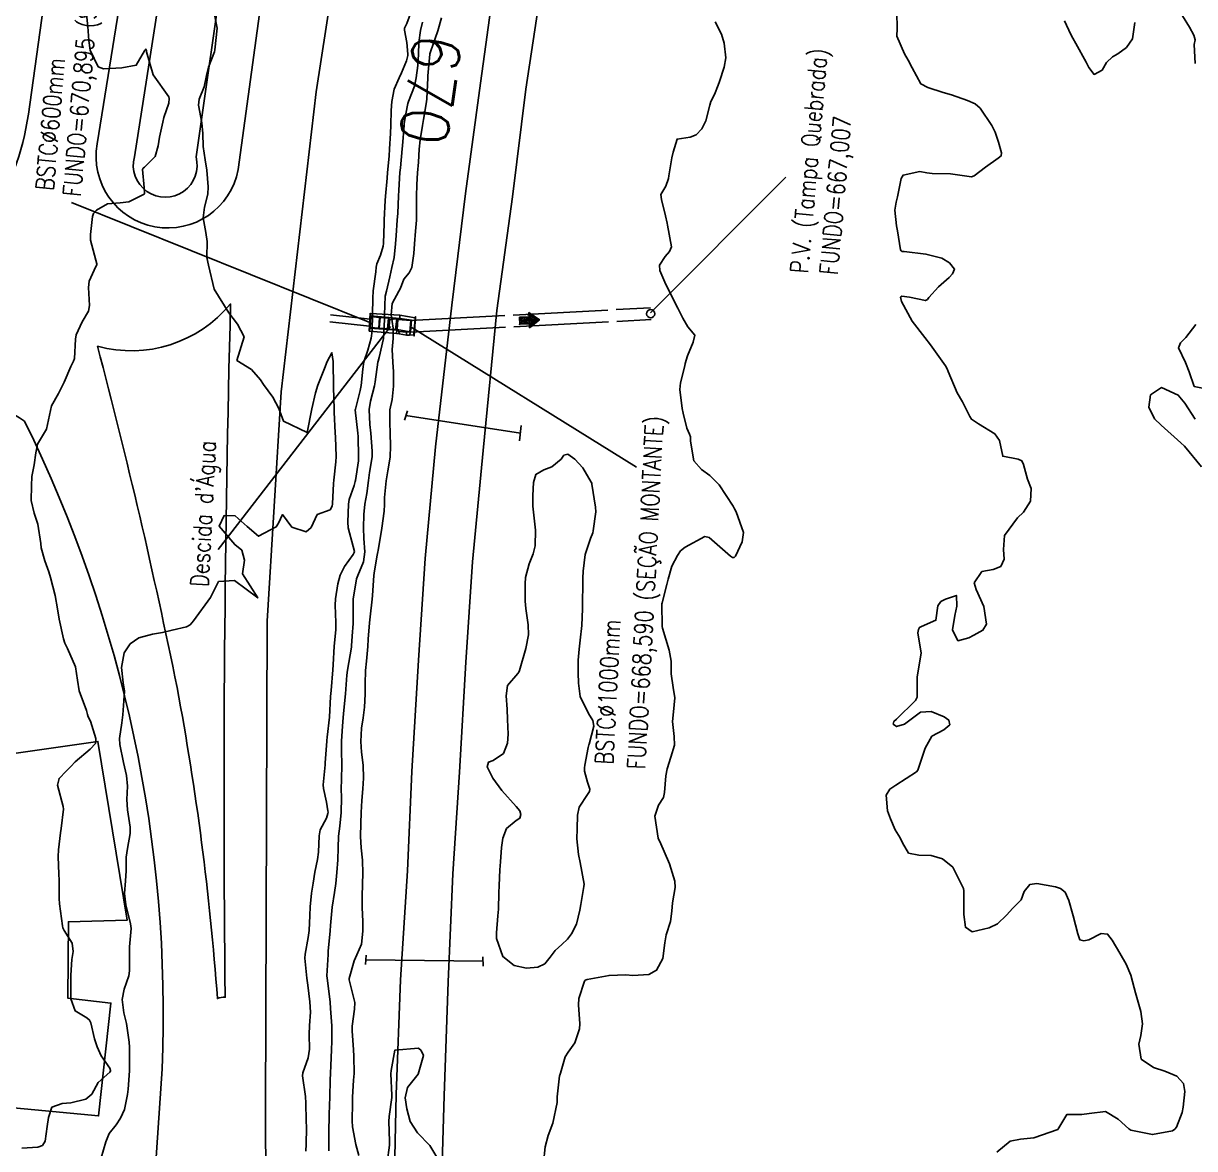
# Model space of a CAD drawing. Header units: metres. Extents: x 292545 to 299085, y 7450245 to 7463078.
# Drawn here: x 296089.7 to 296188.4, y 7456909.9 to 7457004.8 of the extents above; entities that cross this region are included whole.
import ezdxf
from ezdxf.enums import TextEntityAlignment as Align

# ---------------------------------------------------------------- set-up
doc = ezdxf.new("R2010")
doc.units = ezdxf.units.M
doc.linetypes.add('CONTINUO', pattern=[0])
doc.linetypes.add('TRACEJADO', pattern=[8.7, 8, -0.7])
for name, color, linetype in [('Area Verde e Lazer', 94, 'Continuous'), ('BUEIRO', 151, 'Continuous'), ('Cotas', 45, 'Continuous'), ('Curvas de Nivel 1m', 11, 'Continuous'), ('Curvas de Nivel 5m', 15, 'Continuous'), ('Edificações', 30, 'Continuous'), ('Linha Férrea', 20, 'Continuous'), ('P.V.', 45, 'CONTINUO'), ('Pórtico', 62, 'Continuous'), ('TEXTO', 45, 'Continuous'), ('Vias Primárias', 230, 'Continuous')]:
    doc.layers.add(name, color=color, linetype=linetype)
doc.styles.add('ROMANS', font='romans', dxfattribs={"height": 0.2})
doc.styles.add('SIMPLEX', font='simplex', dxfattribs={"height": 0.2})
doc.styles.add('Style-STANDARD', font='STANDARD.shx')

msp = doc.modelspace()

# ---------------------------------------------------------------- hatches: boundary and pattern name
at = {"layer": 'TEXTO'}
msp.add_hatch(color=256, dxfattribs=at).paths.add_polyline_path([(296131.489, 7456980.025), (296132.299, 7456980.064), (296132.283, 7456980.408), (296133.18, 7456979.812), (296132.345, 7456979.131), (296132.328, 7456979.474), (296131.518, 7456979.434)])

# ---------------------------------------------------------------- linework, layer by layer
at = {"layer": 'Area Verde e Lazer'}
msp.add_lwpolyline([(296125.432, 7457164.531), (296119.005, 7457122.791), (296110.804, 7457070.13), (296105.889, 7457037.51), (296099.011, 7456993.532, 1.304515), (296104.215, 7456993.542), (296113.822, 7457060.551), (296131.978, 7457169.161, 1.034909), (296126.522, 7457170.61)], format="xyb", close=True, dxfattribs=at)
at = {"layer": 'BUEIRO', "linetype": 'TRACEJADO', "flags": 128}
for points in [[(296118.895, 7456979.866), (296115.561, 7456980.227)], [(296122.265, 7456979.748), (296142.536, 7456980.815)], [(296118.83, 7456979.269), (296115.497, 7456979.63)], [(296122.317, 7456978.749), (296142.589, 7456979.817)]]:
    msp.add_lwpolyline(points, dxfattribs=at)
at = {"layer": 'BUEIRO', "linetype": 'CONTINUO'}
for points in [[(296118.808, 7456978.836, 671.745), (296118.896, 7456980.351, 671.751)], [(296118.869, 7456979.165, 671.599), (296118.911, 7456979.163, 670.271), (296118.957, 7456980.069, 670.268), (296118.925, 7456980.071, 671.572)], [(296118.925, 7456980.071, 671.572), (296118.869, 7456979.165, 671.599)], [(296118.925, 7456980.071, 671.572), (296118.929, 7456980.138, 671.569), (296118.931, 7456980.342, 671.579), (296118.896, 7456980.351, 671.751)], [(296118.911, 7456979.163, 670.271), (296119.623, 7456979.098, 670.256), (296119.675, 7456980.006, 670.254), (296118.957, 7456980.069, 670.268)], [(296118.929, 7456980.138, 671.569), (296121.389, 7456979.906, 669.935), (296121.398, 7456980.191, 669.939), (296118.931, 7456980.342, 671.579)], [(296122.221, 7456978.52, 669.949), (296122.588, 7456978.523, 669.911), (296122.689, 7456979.972, 669.964), (296121.398, 7456980.191, 669.939)], [(296122.588, 7456978.523, 669.911), (296122.6, 7456978.431, 669.364), (296122.727, 7456980.061, 669.423), (296122.689, 7456979.972, 669.964)], [(296118.808, 7456978.836, 671.745), (296118.843, 7456978.856, 671.607), (296118.865, 7456979.099, 671.601), (296118.869, 7456979.165, 671.599)], [(296118.843, 7456978.856, 671.607), (296121.134, 7456978.639, 670.015), (296121.141, 7456978.924, 670.017), (296118.865, 7456979.099, 671.601)], [(296119.623, 7456979.098, 670.256), (296119.666, 7456979.105, 669.567), (296119.731, 7456979.999, 669.571), (296119.675, 7456980.006, 670.254)], [(296119.666, 7456979.105, 669.567), (296120.361, 7456979.047, 669.546), (296120.456, 7456979.955, 669.557), (296119.731, 7456979.999, 669.571)], [(296120.361, 7456979.047, 669.546), (296120.478, 7456979.021, 668.854), (296120.558, 7456979.839, 668.841), (296120.456, 7456979.955, 669.557)], [(296120.478, 7456979.021, 668.854), (296121.034, 7456978.981, 668.827), (296121.15, 7456979.886, 668.814), (296120.558, 7456979.839, 668.841)], [(296121.034, 7456978.981, 668.827), (296121.173, 7456978.997, 667.712), (296121.222, 7456979.829, 667.715), (296121.15, 7456979.886, 668.814)], [(296121.222, 7456979.829, 667.715), (296122.334, 7456979.751, 667.635)], [(296122.289, 7456978.779, 669.944), (296122.397, 7456979.772, 669.958), (296121.389, 7456979.906, 669.935)], [(296122.289, 7456978.779, 669.944), (296122.253, 7456978.795, 667.631), (296122.334, 7456979.751, 667.635), (296122.397, 7456979.772, 669.958)], [(296121.134, 7456978.639, 670.015), (296121.336, 7456978.618, 669.571), (296121.315, 7456978.814, 669.549), (296121.141, 7456978.924, 670.017)], [(296121.173, 7456978.997, 667.712), (296122.253, 7456978.795, 667.631)], [(296121.336, 7456978.618, 669.571), (296121.963, 7456978.515, 669.513), (296121.955, 7456978.763, 669.487), (296121.315, 7456978.814, 669.549)], [(296121.963, 7456978.515, 669.513), (296122.221, 7456978.52, 669.949), (296122.289, 7456978.779, 669.944), (296121.955, 7456978.763, 669.487)]]:
    msp.add_polyline3d(points, dxfattribs=at)
at = {"layer": 'Curvas de Nivel 1m', "flags": 128}
for points, elevation in [([(296105.592, 7457006.404), (296105.993, 7457004.4), (296105.805, 7457002.571), (296105.762, 7457002.402), (296105.264, 7457001.103), (296105.1, 7457000.409), (296104.906, 7456999.443), (296104.467, 7456998.415), (296104.419, 7456997.914), (296104.711, 7456996.412), (296104.776, 7456995.525), (296104.804, 7456994.411), (296104.971, 7456993.299), (296105.112, 7456992.407), (296105.237, 7456991.008), (296105.213, 7456990.406), (296104.925, 7456989.3), (296104.807, 7456988.41), (296105.039, 7456987.159), (296105.137, 7456986.406), (296105.129, 7456985.047), (296105.266, 7456984.405), (296105.733, 7456982.4), (296106.983, 7456980.387), (296107.699, 7456979.43), (296108.283, 7456978.371), (296107.663, 7456976.38), (296108.903, 7456975.609), (296109.647, 7456974.733), (296109.895, 7456974.347), (296110.691, 7456973.275), (296111.2, 7456972.334), (296111.602, 7456971.251), (296113.593, 7456970.31), (296113.988, 7456972.304), (296114.29, 7456973.644), (296114.497, 7456974.297), (296115.054, 7456975.686), (296115.277, 7456976.286), (296115.67, 7456977.03), (296115.777, 7456976.279), (296115.784, 7456976.157), (296115.802, 7456974.278), (296115.804, 7456974.115), (296115.854, 7456972.278), (296115.867, 7456972.021), (296115.94, 7456970.277), (296115.962, 7456969.902), (296116.024, 7456968.275), (296116, 7456967.834), (296115.837, 7456966.277), (296115.813, 7456966.004), (296115.726, 7456964.278), (296115.702, 7456964.097), (296115.515, 7456963.785), (296114.431, 7456963.375), (296113.915, 7456962.304), (296113.489, 7456961.938), (296112.295, 7456962.322), (296111.509, 7456963.38), (296111.164, 7456962.669), (296110.982, 7456962.338), (296109.485, 7456961.56), (296108.523, 7456962.37), (296107.506, 7456963.266), (296106.586, 7456963.309), (296106.162, 7456962.393), (296107.478, 7456960.856), (296108.084, 7456960.374), (296108.298, 7456959.538), (296108.118, 7456958.373), (296109.423, 7456956.36), (296107.445, 7456957.834), (296106.11, 7456957.727), (296105.423, 7456956.4), (296103.985, 7456954.421), (296103.723, 7456954.1), (296103.395, 7456953.928), (296102.191, 7456953.642), (296101.388, 7456953.45), (296100.531, 7456953.313), (296099.388, 7456953.001), (296098.67, 7456952.481), (296098.147, 7456951.712), (296097.911, 7456950.492), (296098.053, 7456949.203), (296098.183, 7456948.492), (296098.122, 7456947.69), (296098.042, 7456946.493), (296097.958, 7456945.832), (296097.755, 7456944.495), (296097.782, 7456943.991), (296098.094, 7456942.492), (296098.353, 7456941.382), (296098.423, 7456940.488), (296098.363, 7456939.347), (296098.443, 7456938.488), (296098.662, 7456937.014), (296098.657, 7456936.485), (296098.425, 7456935.237), (296098.324, 7456934.488), (296098.308, 7456933.332), (296098.26, 7456932.489), (296098.189, 7456931.428), (296098.297, 7456930.488), (296098.693, 7456928.887), (296098.738, 7456928.484), (296098.613, 7456926.949), (296098.593, 7456926.485), (296098.607, 7456924.927), (296098.533, 7456924.485), (296098.161, 7456923.359), (296097.971, 7456922.491), (296098.129, 7456921.366), (296098.357, 7456920.486), (296098.57, 7456918.891), (296098.587, 7456918.484), (296098.602, 7456916.838), (296098.596, 7456916.484), (296098.487, 7456914.927), (296098.445, 7456914.485), (296098.184, 7456913.213), (296097.839, 7456912.491), (296097.467, 7456911.925), (296096.89, 7456911.199), (296096.611, 7456910.504), (296096.22, 7456909.153)], 673), ([(296122.382, 7457005.841), (296122.001, 7457004.781), (296121.805, 7457004.403), (296121.785, 7457004.212), (296121.983, 7457003.172), (296122.084, 7457002.209), (296122.079, 7457002.101), (296121.964, 7457001.627), (296121.537, 7457000.626), (296121.334, 7457000.216), (296120.912, 7456999.241), (296120.727, 7456998.222), (296120.683, 7456997.455), (296120.641, 7456996.223), (296120.611, 7456995.504), (296120.541, 7456994.223), (296120.491, 7456993.599), (296120.365, 7456992.225), (296120.324, 7456991.749), (296120.202, 7456990.226), (296120.178, 7456989.876), (296120.094, 7456988.227), (296120.083, 7456987.944), (296120.037, 7456986.227), (296120.008, 7456985.999), (296119.768, 7456985.244), (296119.456, 7456984.536), (296119.403, 7456984.235), (296119.37, 7456983.857), (296119.161, 7456982.239), (296119.126, 7456981.638), (296119.094, 7456980.239), (296119.058, 7456978.881), (296118.986, 7456978.247), (296118.692, 7456977.231), (296118.372, 7456976.253), (296118.267, 7456975.644), (296118.139, 7456974.255), (296118.063, 7456973.83), (296117.654, 7456972.26), (296117.648, 7456972.224), (296117.872, 7456970.257), (296117.894, 7456969.951), (296117.929, 7456968.256), (296117.902, 7456967.914), (296117.655, 7456966.259), (296117.639, 7456966.162), (296117.539, 7456965.844), (296117.127, 7456964.664), (296117.074, 7456964.264), (296117.014, 7456962.751), (296117.036, 7456962.265), (296117.477, 7456960.682), (296117.564, 7456960.259), (296117.558, 7456960.173), (296117.471, 7456960.026), (296116.725, 7456959.003), (296116.357, 7456958.271), (296116.165, 7456957.55), (296115.964, 7456956.275), (296115.942, 7456955.75), (296116.012, 7456954.274), (296115.99, 7456953.678), (296115.87, 7456952.275), (296115.786, 7456950.712), (296115.755, 7456950.284), (296115.605, 7456948.556), (296115.583, 7456948.286), (296115.567, 7456948.049), (296115.463, 7456946.288), (296115.286, 7456944.612), (296115.238, 7456944.336), (296115.231, 7456944.291), (296115.116, 7456942.44), (296115.103, 7456942.292), (296114.929, 7456940.602), (296114.951, 7456940.293), (296115.221, 7456939.121), (296115.341, 7456938.415), (296115.347, 7456938.288), (296115.329, 7456938.17), (296115.205, 7456937.789), (296114.695, 7456936.791), (296114.598, 7456936.296), (296114.555, 7456934.911), (296114.468, 7456934.297), (296114.232, 7456933.219), (296114.084, 7456932.301), (296113.962, 7456931.47), (296113.85, 7456930.303), (296113.816, 7456929.592), (296113.751, 7456928.303), (296113.68, 7456927.711), (296113.411, 7456926.307), (296113.394, 7456925.981), (296113.569, 7456924.305), (296113.637, 7456923.704), (296113.805, 7456922.302), (296113.87, 7456921.441), (296113.795, 7456920.302), (296113.75, 7456919.538), (296113.779, 7456918.302), (296113.682, 7456917.586), (296113.229, 7456916.307), (296113.205, 7456916.051), (296113.442, 7456914.305), (296113.478, 7456913.744), (296113.508, 7456912.304), (296113.516, 7456911.681), (296113.504, 7456910.304), (296113.47, 7456909.701)], 672), ([(296163.31, 7457005.717), (296163.345, 7457004.371), (296163.332, 7457003.717), (296163.978, 7457002.227), (296164.281, 7457001.707), (296164.608, 7457001.059), (296165.339, 7456999.696), (296165.94, 7456999.39), (296167.238, 7456998.973), (296167.934, 7456998.767), (296169.271, 7456998.305), (296169.927, 7456998.005), (296170.359, 7456997.636), (296171.335, 7456996.192), (296171.609, 7456995.623), (296171.884, 7456994.768), (296172.145, 7456993.886), (296172.11, 7456993.616), (296171.871, 7456993.42), (296170.811, 7456992.683), (296169.856, 7456991.942), (296169.625, 7456991.872), (296167.857, 7456992.098), (296166.306, 7456992.132), (296165.858, 7456992.19), (296165.252, 7456992.303), (296163.856, 7456992.011), (296163.696, 7456991.712), (296163.387, 7456990.159), (296163.272, 7456989.718), (296163.141, 7456989.045), (296163.304, 7456987.717), (296163.385, 7456987.303), (296163.639, 7456985.712), (296163.683, 7456985.623), (296163.772, 7456985.569), (296163.927, 7456985.553), (296165.769, 7456985.347), (296167.106, 7456985.01), (296167.762, 7456984.609), (296168.172, 7456984.079), (296168.028, 7456983.666), (296167.75, 7456983.367), (296166.845, 7456982.576), (296166.033, 7456981.687), (296165.907, 7456981.512), (296165.729, 7456981.418), (296164.398, 7456981.703), (296163.734, 7456981.801), (296163.642, 7456981.711), (296163.727, 7456981.34), (296164.628, 7456979.701), (296165.689, 7456978.32), (296166.171, 7456977.685), (296167.422, 7456975.916), (296167.563, 7456975.671), (296167.659, 7456975.436), (296168.397, 7456973.659), (296168.864, 7456972.89), (296169.481, 7456971.642), (296169.61, 7456971.418), (296170.207, 7456971.031), (296171.591, 7456970.181), (296171.984, 7456969.616), (296172.249, 7456968.293), (296173.567, 7456968.054), (296173.879, 7456967.908), (296174.01, 7456967.593), (296174.333, 7456966.37), (296174.639, 7456965.584), (296174.6, 7456964.51), (296174.008, 7456963.593), (296173.508, 7456963.109), (296172.408, 7456961.611), (296172.319, 7456960.449), (296172.372, 7456959.611), (296172.083, 7456958.995), (296171.46, 7456958.756), (296170.503, 7456958.584), (296169.853, 7456957.636), (296170.002, 7456957.07), (296170.667, 7456955.628), (296170.884, 7456954.141), (296170.578, 7456953.628), (296169.821, 7456953.203), (296169.386, 7456952.986), (296168.48, 7456952.75), (296168.023, 7456953.661), (296168.206, 7456954.863), (296168.372, 7456955.656), (296168.342, 7456956.567), (296167.429, 7456956.237), (296167.043, 7456956.058), (296166.784, 7456955.676), (296166.614, 7456954.469), (296165.397, 7456953.95), (296165.225, 7456953.863), (296165.15, 7456953.694), (296165.099, 7456953.403), (296165.373, 7456951.69), (296165.028, 7456949.695), (296165.026, 7456947.996), (296164.899, 7456947.696), (296163.307, 7456946.14), (296163.078, 7456945.949), (296163.021, 7456945.723), (296163.301, 7456945.504), (296163.977, 7456945.71), (296165.313, 7456946.711), (296166.214, 7456946.781), (296167.309, 7456946.317), (296167.699, 7456946.056), (296167.802, 7456945.663), (296167.299, 7456945.235), (296166.287, 7456944.686), (296165.713, 7456943.686), (296165.609, 7456943.355), (296165.263, 7456942.352), (296165.101, 7456941.846), (296164.973, 7456941.694), (296163.241, 7456940.568), (296162.732, 7456940.231), (296162.432, 7456939.728), (296162.541, 7456938.399), (296162.781, 7456937.724), (296163.194, 7456936.795), (296163.589, 7456936.116), (296163.787, 7456935.711), (296164.318, 7456934.846), (296165.173, 7456934.674), (296166.205, 7456934.647), (296167.17, 7456934.343), (296168.034, 7456933.661), (296168.945, 7456931.843), (296168.973, 7456931.652), (296168.965, 7456929.801), (296168.968, 7456929.651), (296169.102, 7456928.584), (296169.665, 7456928.208), (296171.102, 7456928.547), (296171.825, 7456928.89), (296172.566, 7456929.605), (296173.119, 7456930.194), (296173.819, 7456930.9), (296174.048, 7456931.591), (296174.538, 7456932.19), (296175.143, 7456932.276), (296176.71, 7456931.984), (296177.137, 7456931.843), (296177.531, 7456931.546), (296177.834, 7456930.834), (296178.182, 7456929.539), (296178.594, 7456928.031), (296178.75, 7456927.533), (296179.082, 7456927.456), (296179.524, 7456927.523), (296180.551, 7456928.049), (296181.091, 7456928.015), (296181.485, 7456927.496), (296182.145, 7456926.417), (296182.676, 7456925.484), (296183.054, 7456924.545), (296183.344, 7456923.477), (296183.446, 7456923.066), (296183.899, 7456921.471), (296184.039, 7456920.433), (296183.901, 7456919.471), (296183.73, 7456918.728), (296183.94, 7456917.47), (296184.962, 7456916.76), (296185.94, 7456916.464), (296186.952, 7456916.035), (296187.496, 7456915.424), (296187.621, 7456914.738), (296187.475, 7456913.424), (296187.379, 7456912.962), (296186.898, 7456911.738), (296186.765, 7456911.562), (296186.56, 7456911.435), (296184.889, 7456911.102), (296183.073, 7456911.478), (296182.895, 7456911.595), (296181.995, 7456912.405), (296180.916, 7456913.042), (296179.557, 7456912.879), (296178.912, 7456912.801), (296177.659, 7456912.795), (296176.893, 7456911.55), (296174.885, 7456910.836), (296173.754, 7456910.722), (296172.882, 7456910.55), (296171.759, 7456909.611)], 668), ([(296094.977, 7457005.562), (296095.098, 7457004.529), (296095.164, 7457003.346), (296095.282, 7457002.527), (296095.959, 7457001.133), (296096.394, 7457000.95), (296097.959, 7457001.057), (296099.168, 7457001.271), (296099.879, 7457002.471), (296099.902, 7457002.543), (296099.974, 7457002.628), (296100.037, 7457002.469), (296100.043, 7457002.398), (296100.594, 7457000.464), (296101.925, 7456998.59), (296101.954, 7456998.45), (296101.919, 7456998.08), (296101.5, 7456996.861), (296101.42, 7456996.455), (296101.125, 7456995.216), (296101.007, 7456994.459), (296100.753, 7456993.572), (296099.855, 7456992.666), (296099.74, 7456992.585), (296099.703, 7456992.471), (296099.838, 7456990.958), (296099.876, 7456990.47), (296099.865, 7456990.437), (296099.832, 7456990.4), (296098.55, 7456989.755), (296097.82, 7456989.664), (296096.743, 7456989.587), (296095.811, 7456989.045), (296095.569, 7456988.76), (296095.489, 7456988.523), (296095.303, 7456987.01), (296095.31, 7456986.525), (296095.766, 7456984.82), (296095.841, 7456984.519), (296095.835, 7456984.446), (296095.76, 7456984.302), (296095.197, 7456983.07), (296095.133, 7456982.526), (296095.236, 7456981.007), (296095.132, 7456980.526), (296094.602, 7456979.628), (296094.11, 7456978.536), (296094.043, 7456978.173), (296093.954, 7456976.537), (296093.882, 7456976.316), (296093.656, 7456975.874), (296093.089, 7456974.548), (296092.6, 7456973.584), (296092.008, 7456972.564), (296091.593, 7456970.57), (296090.832, 7456969.325), (296090.69, 7456968.579), (296090.555, 7456967.583), (296090.356, 7456966.582), (296090.323, 7456965.795), (296090.318, 7456964.582), (296090.572, 7456963.514), (296090.882, 7456962.576), (296091.113, 7456960.937), (296091.15, 7456960.573), (296091.462, 7456959.496), (296091.785, 7456958.567), (296091.934, 7456958.076), (296092.337, 7456956.561), (296092.524, 7456955.446), (296092.669, 7456954.557), (296093.032, 7456952.908), (296093.138, 7456952.552), (296093.376, 7456952.084), (296094.044, 7456950.54), (296094.224, 7456949.419), (296094.367, 7456948.534), (296094.963, 7456946.87), (296095.065, 7456946.524), (296095.12, 7456946.342), (296095.297, 7456945.951), (296095.761, 7456944.515), (296095.724, 7456944.07), (296095.274, 7456943.611), (296094.028, 7456942.539), (296093.658, 7456942.143), (296093.251, 7456941.741), (296092.655, 7456941.142), (296092.517, 7456940.557), (296092.991, 7456938.777), (296093.032, 7456938.552), (296092.829, 7456936.921), (296092.785, 7456936.554), (296092.599, 7456935.129), (296092.576, 7456934.556), (296092.645, 7456933.058), (296092.657, 7456932.555), (296092.668, 7456931.006), (296092.692, 7456930.554), (296092.942, 7456928.704), (296092.981, 7456928.551), (296093.091, 7456928.328), (296093.773, 7456927.233), (296093.842, 7456926.538), (296093.731, 7456925.872), (296093.66, 7456924.541), (296093.654, 7456923.166), (296093.651, 7456922.541), (296094.005, 7456921.528), (296095.007, 7456920.94), (296095.239, 7456920.76), (296095.34, 7456920.525), (296095.641, 7456919.181), (296095.87, 7456918.517), (296096.209, 7456917.755), (296096.955, 7456916.695), (296096.999, 7456916.5), (296096.996, 7456916.456), (296096.951, 7456916.36), (296095.967, 7456915.485), (296095.434, 7456914.522), (296094.918, 7456914.084), (296093.665, 7456913.793), (296092.915, 7456913.722), (296092.059, 7456913.411), (296091.779, 7456912.561), (296091.669, 7456911.789), (296091.479, 7456910.564), (296091.256, 7456910.188), (296090.875, 7456910.053), (296089.51, 7456909.953)], 674), ([(296123.313, 7457004.887), (296123.135, 7457004.199), (296122.991, 7457003.192), (296122.971, 7457002.2), (296122.908, 7457001.251), (296122.781, 7457000.202), (296122.639, 7456999.5), (296122.131, 7456998.208), (296122.078, 7456998.052), (296121.912, 7456997.161), (296121.779, 7456996.337), (296121.766, 7456996.211), (296121.617, 7456994.472), (296121.595, 7456994.213), (296121.444, 7456992.627), (296121.411, 7456992.214), (296121.324, 7456990.73), (296121.295, 7456990.215), (296121.226, 7456988.801), (296121.186, 7456988.216), (296121.085, 7456986.922), (296121.04, 7456986.217), (296120.917, 7456985.067), (296120.731, 7456984.22), (296120.548, 7456983.419), (296120.265, 7456982.225), (296120.171, 7456981.783), (296120.096, 7456980.226), (296120.11, 7456979.823), (296120.014, 7456978.235), (296119.667, 7456976.616), (296119.575, 7456976.33), (296119.551, 7456976.241), (296119.323, 7456974.567), (296119.265, 7456974.244), (296118.927, 7456972.943), (296118.824, 7456972.248), (296118.882, 7456970.965), (296118.957, 7456970.246), (296119.078, 7456968.737), (296119.067, 7456968.245), (296118.857, 7456966.94), (296118.765, 7456966.248), (296118.624, 7456965.157), (296118.463, 7456964.251), (296118.369, 7456963.393), (296118.342, 7456962.252), (296118.375, 7456961.36), (296118.454, 7456960.25), (296118.331, 7456959.384), (296117.846, 7456958.256), (296117.747, 7456957.959), (296117.457, 7456956.26), (296117.452, 7456956.23), (296117.456, 7456954.259), (296117.456, 7456954.205), (296117.386, 7456953.133), (296117.33, 7456952.304), (296117.328, 7456952.26), (296117.32, 7456952.208), (296116.977, 7456950.266), (296116.937, 7456949.855), (296116.829, 7456948.268), (296116.681, 7456946.901), (296116.619, 7456946.27), (296116.558, 7456945.533), (296116.47, 7456944.272), (296116.474, 7456943.471), (296116.522, 7456942.271), (296116.474, 7456941.043), (296116.458, 7456940.272), (296116.479, 7456939.524), (296116.458, 7456938.271), (296116.351, 7456937.117), (296116.242, 7456936.274), (296116.197, 7456935.298), (296116.185, 7456934.275), (296116.083, 7456933.207), (296115.996, 7456932.277), (296115.903, 7456931.507), (296115.696, 7456930.281), (296115.546, 7456928.732), (296115.518, 7456928.284), (296115.368, 7456926.577), (296115.344, 7456926.286), (296115.254, 7456924.496), (296115.263, 7456924.287), (296115.481, 7456922.736), (296115.517, 7456922.283), (296115.545, 7456921.752), (296115.652, 7456920.28), (296115.659, 7456918.959), (296115.632, 7456918.28), (296115.568, 7456916.89), (296115.549, 7456916.281), (296115.538, 7456915.687), (296115.511, 7456914.281), (296115.454, 7456912.828), (296115.434, 7456912.282), (296115.42, 7456911.76), (296115.407, 7456910.285), (296115.412, 7456909.74)], 671), ([(296148.003, 7457004.915), (296148.535, 7457003.895), (296148.756, 7457003.121), (296148.892, 7457001.891), (296148.761, 7457001.092), (296148.367, 7456999.896), (296148.261, 7456999.576), (296147.932, 7456998.8), (296147.631, 7456998.198), (296147.546, 7456997.904), (296147.219, 7456996.591), (296146.861, 7456995.91), (296146.401, 7456995.41), (296145.892, 7456995.194), (296144.786, 7456995.044), (296144.465, 7456993.944), (296144.351, 7456993.462), (296144.081, 7456991.948), (296144.07, 7456991.727), (296143.84, 7456991.08), (296143.42, 7456990.363), (296143.459, 7456989.954), (296143.809, 7456988.566), (296143.939, 7456987.949), (296143.976, 7456987.773), (296144.313, 7456985.945), (296144.16, 7456985.563), (296143.771, 7456985.141), (296143.317, 7456984.397), (296143.325, 7456983.954), (296143.743, 7456982.991), (296144.273, 7456981.945), (296144.862, 7456980.792), (296145.273, 7456979.934), (296145.696, 7456979.211), (296146.288, 7456978.52), (296146.131, 7456977.923), (296145.671, 7456976.761), (296145.482, 7456976.114), (296145.44, 7456975.932), (296145.076, 7456974.501), (296145.016, 7456973.936), (296145.218, 7456972.333), (296145.286, 7456971.933), (296145.6, 7456970.656), (296145.825, 7456970.156), (296145.917, 7456969.925), (296145.932, 7456969.581), (296146.19, 7456967.921), (296146.834, 7456967.189), (296147.551, 7456966.684), (296148.326, 7456965.892), (296149.516, 7456964.096), (296149.629, 7456963.879), (296149.761, 7456963.627), (296150.381, 7456961.871), (296150.271, 7456961.086), (296149.712, 7456959.878), (296149.594, 7456959.756), (296149.471, 7456959.75), (296149.296, 7456959.882), (296147.488, 7456961.447), (296147.12, 7456961.536), (296145.48, 7456960.625), (296145.086, 7456960.325), (296144.812, 7456959.937), (296144.355, 7456959.046), (296144.024, 7456957.944), (296143.909, 7456957.475), (296143.518, 7456955.949), (296143.509, 7456955.862), (296143.524, 7456953.949), (296143.554, 7456953.795), (296144.128, 7456951.942), (296144.279, 7456951.026), (296144.296, 7456949.941), (296144.467, 7456948.807), (296144.603, 7456947.937), (296144.496, 7456946.753), (296144.389, 7456945.939), (296144.542, 7456944.685), (296144.564, 7456943.937), (296144.273, 7456942.935), (296143.945, 7456941.943), (296143.831, 7456941.361), (296143.724, 7456939.945), (296143.639, 7456939.536), (296143.222, 7456938.879), (296142.918, 7456937.954), (296143.185, 7456936.112), (296143.247, 7456935.949), (296143.319, 7456935.812), (296144.156, 7456933.94), (296144.594, 7456932.483), (296144.619, 7456931.935), (296144.398, 7456930.66), (296144.347, 7456929.938), (296144.234, 7456929.073), (296143.861, 7456927.948), (296143.75, 7456927.283), (296143.592, 7456925.952), (296143.053, 7456924.961), (296142.415, 7456924.601), (296141.048, 7456924.526), (296140.467, 7456924.568), (296139.048, 7456924.526), (296137.189, 7456924.172), (296137.044, 7456924.117), (296137.008, 7456924.066), (296136.989, 7456924.031), (296136.495, 7456922.568), (296136.468, 7456922.036), (296136.582, 7456920.451), (296136.569, 7456920.034), (296136.171, 7456918.848), (296135.588, 7456918.044), (296135.351, 7456917.662), (296134.946, 7456916.283), (296134.89, 7456916.104), (296134.876, 7456916.051), (296134.684, 7456914.295), (296134.684, 7456914.052), (296134.681, 7456913.814), (296134.31, 7456912.059), (296133.923, 7456911.029), (296133.672, 7456910.068), (296133.524, 7456908.734)], 669), ([(296177.464, 7457005.005), (296177.996, 7457003.852), (296178.165, 7457003.538), (296178.421, 7457003.101), (296179.299, 7457001.527), (296179.513, 7457001.081), (296179.953, 7457000.492), (296180.63, 7457000.839), (296181.014, 7457001.509), (296181.505, 7457001.97), (296181.974, 7457002.241), (296182.707, 7457002.764), (296183.197, 7457003.482), (296183.401, 7457004.874)], 667), ([(296187.423, 7457005.436), (296188.003, 7457004.48), (296188.383, 7457003.811), (296188.475, 7457003.423), (296188.404, 7457003.006), (296188.479, 7457001.422)], 667), ([(296188.552, 7456979.417), (296187.692, 7456978.305), (296187.251, 7456977.871), (296187.088, 7456977.436), (296187.665, 7456976.202), (296187.975, 7456975.425), (296188.409, 7456974.187), (296189.638, 7456973.94)], 667), ([(296188.499, 7456971.421), (296187.626, 7456972.764), (296187.064, 7456973.436), (296185.639, 7456974.087), (296184.704, 7456973.464), (296184.582, 7456972.425), (296185.058, 7456971.458), (296185.605, 7456970.913), (296187.286, 7456969.433), (296187.58, 7456969.136), (296189.022, 7456967.415)], 667)]:
    msp.add_lwpolyline(points, dxfattribs=dict(at, elevation=elevation))
at = {"layer": 'Curvas de Nivel 5m', "elevation": 670, "flags": 128}
for points in [[(296124.911, 7457005.275), (296124.606, 7457004.181), (296123.975, 7457002.398), (296123.936, 7457002.228), (296123.933, 7457002.19), (296123.767, 7457000.37), (296123.755, 7457000.192), (296123.67, 7456998.448), (296123.642, 7456998.193), (296123.4, 7456996.703), (296123.317, 7456996.196), (296123.117, 7456994.966), (296123.037, 7456994.198), (296122.966, 7456993.095), (296122.893, 7456992.2), (296122.824, 7456991.219), (296122.803, 7456990.2), (296122.818, 7456989.2), (296122.803, 7456988.2), (296122.718, 7456987.277), (296122.626, 7456986.202), (296122.59, 7456985.383), (296122.407, 7456984.203), (296122.18, 7456983.774), (296121.743, 7456983.224), (296121.468, 7456982.481), (296121.329, 7456982.214), (296120.758, 7456981.184), (296120.666, 7456980.22), (296120.827, 7456979.088), (296120.83, 7456978.223), (296120.755, 7456977.305), (296120.823, 7456976.223), (296120.859, 7456975.426), (296120.862, 7456974.222), (296120.761, 7456973.088), (296120.563, 7456972.226), (296120.562, 7456971.185), (296120.585, 7456970.225), (296120.61, 7456969.191), (296120.591, 7456968.225), (296120.402, 7456967.078), (296120.25, 7456966.229), (296120.106, 7456964.808), (296120.095, 7456964.231), (296120.087, 7456963.659), (296119.886, 7456962.234), (296119.581, 7456960.345), (296119.554, 7456960.239), (296119.469, 7456959.812), (296119.247, 7456958.45), (296119.221, 7456958.242), (296119.107, 7456956.564), (296119.073, 7456956.244), (296118.89, 7456954.763), (296118.847, 7456954.246), (296118.74, 7456952.889), (296118.696, 7456952.247), (296118.589, 7456951.019), (296118.514, 7456950.248), (296118.476, 7456949.114), (296118.478, 7456948.249), (296118.426, 7456947.14), (296118.303, 7456946.25), (296118.182, 7456945.363), (296118.108, 7456944.252), (296118.163, 7456943.357), (296118.31, 7456942.249), (296118.349, 7456941.147), (296118.278, 7456940.25), (296118.187, 7456939.287), (296118.128, 7456938.251), (296118.108, 7456937.342), (296118.088, 7456936.251), (296118.138, 7456935.286), (296118.246, 7456934.249), (296118.276, 7456933.124), (296118.25, 7456932.249), (296118.216, 7456931.16), (296118.231, 7456930.249), (296118.281, 7456929.069), (296118.274, 7456928.248), (296118.155, 7456927.171), (296117.777, 7456926.253), (296117.544, 7456925.769), (296117.13, 7456924.259), (296117.138, 7456924.163), (296117.593, 7456922.254), (296117.589, 7456921.68), (296117.388, 7456920.256), (296117.381, 7456919.864), (296117.491, 7456918.255), (296117.515, 7456917.707), (296117.537, 7456916.254), (296117.504, 7456915.695), (296117.407, 7456914.255), (296117.396, 7456913.777), (296117.384, 7456912.255), (296117.402, 7456911.748), (296117.689, 7456910.258), (296117.953, 7456909.343)], [(296120.326, 7456908.758), (296120.522, 7456910.224), (296120.542, 7456910.559), (296120.48, 7456912.224), (296120.507, 7456912.624), (296120.725, 7456914.222), (296120.73, 7456914.418), (296120.652, 7456916.223), (296120.67, 7456916.508), (296120.973, 7456918.22), (296122.975, 7456918.391), (296123.197, 7456918.188), (296123.393, 7456917.762), (296122.953, 7456916.19), (296122.051, 7456915.088), (296121.846, 7456914.206), (296121.98, 7456913.271), (296122.281, 7456912.199), (296122.889, 7456911.251), (296123.941, 7456910.179), (296124.858, 7456908.634)]]:
    msp.add_lwpolyline(points, dxfattribs=at)
msp.add_lwpolyline([(296135.569, 7456968.47), (296136.172, 7456968.041), (296136.836, 7456967.311), (296137.544, 7456966.121), (296137.589, 7456966.02), (296137.602, 7456965.96), (296137.908, 7456964.016), (296137.923, 7456963.609), (296137.719, 7456962.018), (296137.675, 7456961.834), (296137.486, 7456961.376), (296137.042, 7456960.026), (296136.86, 7456958.621), (296136.845, 7456958.029), (296136.832, 7456957.424), (296136.805, 7456956.029), (296136.813, 7456955.425), (296136.75, 7456954.03), (296136.614, 7456952.802), (296136.53, 7456952.033), (296136.44, 7456951.11), (296136.455, 7456950.033), (296136.472, 7456949.16), (296136.603, 7456948.031), (296137.312, 7456946.61), (296137.673, 7456946.016), (296137.778, 7456945.535), (296137.365, 7456944.019), (296137.341, 7456943.96), (296137.279, 7456943.748), (296137.016, 7456942.264), (296136.981, 7456942.024), (296136.985, 7456941.759), (296137.241, 7456940.817), (296137.43, 7456940.222), (296137.395, 7456940.028), (296137.23, 7456939.769), (296136.541, 7456938.716), (296136.383, 7456938.038), (296136.347, 7456936.887), (296136.322, 7456936.039), (296136.481, 7456934.725), (296136.624, 7456934.035), (296136.939, 7456932.229), (296136.93, 7456932.032), (296136.655, 7456930.5), (296136.588, 7456930.035), (296136.289, 7456928.851), (296135.875, 7456928.042), (296135.546, 7456927.585), (296135.079, 7456927.141), (296134.502, 7456926.625), (296134.088, 7456926.06), (296133.631, 7456925.49), (296133.054, 7456925.209), (296132.097, 7456925.128), (296131.056, 7456925.366), (296130.09, 7456926.11), (296129.558, 7456927.643), (296129.552, 7456928.115), (296129.679, 7456929.542), (296129.712, 7456930.114), (296129.752, 7456931.495), (296129.78, 7456932.114), (296129.848, 7456933.421), (296129.889, 7456934.113), (296129.983, 7456935.304), (296130.084, 7456936.111), (296130.394, 7456936.909), (296131.205, 7456937.579), (296131.524, 7456937.78), (296131.616, 7456938.094), (296131.52, 7456938.399), (296131.22, 7456938.78), (296129.995, 7456940.112), (296129.243, 7456941.152), (296128.761, 7456942.125), (296128.878, 7456942.505), (296129.261, 7456942.658), (296130.139, 7456943.242), (296130.492, 7456944.108), (296130.529, 7456944.869), (296130.476, 7456946.108), (296130.449, 7456946.976), (296130.376, 7456948.11), (296130.477, 7456948.973), (296131.352, 7456949.986), (296131.441, 7456950.099), (296131.496, 7456950.24), (296132.034, 7456952.09), (296132.243, 7456953.229), (296132.234, 7456954.082), (296132.026, 7456955.475), (296131.982, 7456956.084), (296131.977, 7456957.546), (296132.011, 7456958.084), (296132.302, 7456959.239), (296132.654, 7456960.078), (296132.818, 7456960.738), (296132.831, 7456962.077), (296132.751, 7456962.831), (296132.618, 7456964.079), (296132.628, 7456964.983), (296132.663, 7456966.079), (296132.862, 7456966.765), (296133.554, 7456967.157), (296134.223, 7456967.397), (296135.003, 7456968.056), (296135.236, 7456968.386)], close=True, dxfattribs=at)
at = {"layer": 'Edificações'}
msp.add_lwpolyline([(296088.443, 7456943.17), (296095.941, 7456944.257), (296098.401, 7456929.178), (296093.443, 7456929.057), (296093.409, 7456922.602), (296097.037, 7456922.199), (296095.989, 7456912.679), (296081.92, 7456914.008)], dxfattribs=at)
at = {"layer": 'Linha Férrea', "linetype": 'Continuous'}
for points in [[(296129.307, 7457007.75), (296128.203, 7456999.747), (296126.927, 7456990.465), (296125.779, 7456981.052), (296124.416, 7456969.084), (296123.549, 7456959.668), (296122.965, 7456951.1), (296122.402, 7456941.728), (296122.036, 7456933.337), (296121.467, 7456924.156), (296121.082, 7456914.491), (296120.854, 7456903.891), (296120.786, 7456894.355), (296120.717, 7456884.326), (296120.671, 7456877.879), (296120.581, 7456871.228), (296120.671, 7456863.694), (296120.67, 7456855.274), (296120.67, 7456847.512), (296120.692, 7456837.776), (296120.691, 7456826.99)], [(296124.86, 7456826.977), (296124.86, 7456837.78), (296124.838, 7456847.516), (296124.839, 7456855.274), (296124.713, 7456863.75), (296124.75, 7456871.225), (296124.727, 7456877.821), (296124.794, 7456884.265), (296124.78, 7456894.354), (296124.821, 7456903.902), (296125.144, 7456914.387), (296125.469, 7456923.997), (296125.862, 7456933.089), (296126.436, 7456941.65), (296126.97, 7456950.937), (296127.527, 7456959.41), (296128.418, 7456968.771), (296129.578, 7456980.601), (296130.893, 7456990.167), (296132.03, 7456999.241), (296133.277, 7457007.436)]]:
    msp.add_lwpolyline(points, dxfattribs=at)
at = {"layer": 'P.V.', "linetype": 'CONTINUO'}
msp.add_circle((296142.562, 7456980.316, 667.007), 0.35, dxfattribs=at)
at = {"layer": 'Pórtico'}
for points in [[(296122.054, 7456972.14), (296121.784, 7456971.354)], [(296121.919, 7456971.747), (296131.573, 7456970.247)], [(296131.641, 7456970.905), (296131.506, 7456969.59)], [(296118.556, 7456926.234), (296118.519, 7456925.444)], [(296118.537, 7456925.839), (296128.417, 7456925.72)], [(296128.41, 7456926.106), (296128.424, 7456925.319)]]:
    msp.add_lwpolyline(points, dxfattribs=at)
at = {"layer": 'TEXTO', "linetype": 'CONTINUO', "flags": 128}
for points in [[(296131.502, 7456979.748), (296131.766, 7456980.038)], [(296131.509, 7456979.607), (296131.907, 7456980.045)], [(296131.516, 7456979.465), (296132.048, 7456980.052)], [(296131.628, 7456979.44), (296132.189, 7456980.059)], [(296131.769, 7456979.446), (296132.506, 7456980.259)], [(296131.91, 7456979.453), (296132.59, 7456980.203)], [(296132.051, 7456979.46), (296132.674, 7456980.148)], [(296132.193, 7456979.467), (296132.759, 7456980.092)], [(296132.337, 7456980.371), (296132.287, 7456980.316)], [(296132.422, 7456980.315), (296132.294, 7456980.175)], [(296132.329, 7456979.468), (296132.843, 7456980.036)], [(296131.495, 7456979.889), (296131.624, 7456980.031)], [(296132.336, 7456979.327), (296132.927, 7456979.98)], [(296132.343, 7456979.186), (296133.011, 7456979.924)], [(296132.661, 7456979.388), (296133.096, 7456979.868)]]:
    msp.add_lwpolyline(points, dxfattribs=at)
at = {"layer": 'TEXTO', "linetype": 'CONTINUO'}
for points in [[(296142.539, 7456980.398, 0), (296153.956, 7456991.827, 0)], [(296118.864, 7456979.57, 0), (296093.718, 7456989.683, 0)], [(296120.611, 7456979.237, 0), (296106.075, 7456960.426, 0)], [(296141.374, 7456967.384, 0), (296122.284, 7456979.247, 0)]]:
    msp.add_polyline3d(points, dxfattribs=at)
msp.add_polyline3d([(296131.489, 7456980.025, 0), (296132.299, 7456980.064, 0), (296132.283, 7456980.408, 0), (296133.18, 7456979.812, 0), (296132.345, 7456979.131, 0), (296132.328, 7456979.474, 0), (296131.518, 7456979.434, 0)], close=True, dxfattribs=at)
at = {"layer": 'TEXTO'}
msp.add_point((296131.518, 7456979.434), dxfattribs=at)
at = {"layer": 'Vias Primárias'}
msp.add_lwpolyline([(296110.419, 7456805.605), (296110.347, 7456841.803), (296110.201, 7456880.993), (296110.057, 7456913.106), (296110.198, 7456954.404), (296111.38, 7456973.721), (296114.336, 7456999.038), (296118.928, 7457028.684), (296124.472, 7457064.242), (296130.243, 7457102.1), (296135.381, 7457134.557), (296141.7, 7457171.557), (296144.612, 7457189.976), (296148.929, 7457219.687), (296153.795, 7457249.95)], dxfattribs=at)
for points in [[(296015.094, 7457000.302), (296026.768, 7457080.413), (296040.858, 7457179.461), (296041.318, 7457183.054, -0.565618), (296054.261, 7457188.737), (296107.846, 7457181.705, -0.311943), (296117.046, 7457173.384, -0.023643), (296115.973, 7457165.901), (296106.99, 7457109.116), (296103.906, 7457088.717), (296100.734, 7457068.095), (296097.163, 7457045.622), (296092.844, 7457017.018), (296090.068, 7456997.15, -0.220515), (296079.895, 7456981.379, -0.010623), (296069.135, 7456980.614, -0.065562), (296048.046, 7456980.571, -0.097402), (296022.042, 7456988.884, -0.269889), (296014.635, 7456995.855, -0.178806)], [(296122.621, 7457165.156), (296116.024, 7457123.32), (296107.752, 7457070.589), (296102.837, 7457037.967), (296095.862, 7456994.639, 0.990874), (296107.779, 7456992.463), (296117.066, 7457060.401), (296134.657, 7457168.96, 0.997365), (296123.842, 7457171.124)], [(296095.905, 7456977.571, 0.294829), (296107.126, 7456981.144, 0.00942), (296106.67, 7456922.68, 0.114839), (296106.017, 7456922.569, 0.028011), (296102.615, 7456948.805, 0.014145)]]:
    msp.add_lwpolyline(points, format="xyb", close=True, dxfattribs=at)
at = {"layer": 'Vias Primárias', "elevation": 696.256}
msp.add_lwpolyline([(295916.735, 7456763.718), (295924.926, 7456766.197), (295933.209, 7456748.066, 0.323044), (295939.021, 7456744.759), (295946.126, 7456730.204, -0.161963), (295948.356, 7456713.531, -0.022051), (295943.287, 7456692.1, -0.015638), (295935.447, 7456667.423, 0.031096), (295932.804, 7456658.119, 0.384566), (295938.482, 7456648.196), (296057.523, 7456612.407, 0.570498), (296067.032, 7456621.174), (296081.209, 7456725.396), (296089.401, 7456791.608), (296095.669, 7456839.605), (296098.574, 7456875.599), (296101.369, 7456916.64, 0.124926), (296089.75, 7456971.251, 0.212516), (296082.15, 7456972.702, -0.049577), (296056.109, 7456970.804, -0.108046), (296017.506, 7456980.634, 0.594482), (296011.63, 7456977.351, -0.013454), (296006.204, 7456940.556, -0.172494), (296003.663, 7456927.843, -2.071126)], format="xyb", dxfattribs=at)

# ---------------------------------------------------------------- texts
at = {"layer": 'Cotas', "style": 'Style-STANDARD'}
msp.add_text('670', height=4, rotation=261.67261, dxfattribs=at).set_placement((296123.986, 7456999.214, 670), align=Align.MIDDLE_CENTER)
at = {"layer": 'TEXTO', "width": 0.8}
for s, height, rotation, style, p in [('FUNDO=670,895 (SEÇÃO JUSANTE)', 1.5, 85.00748, 'ROMANS', (296094.476, 7456990.144)), ('P.V. (Tampa Quebrada)', 1.5, 85.00748, 'ROMANS', (296155.826, 7456983.664)), ('BSTCØ600mm', 1.5, 85.00748, 'ROMANS', (296092.179, 7456990.648)), ('FUNDO=667,007', 1.5, 85.00748, 'ROMANS', (296158.314, 7456983.537)), ('112', 0.06, 2.81081, 'SIMPLEX', (296132.182, 7456980.168)), ('FUNDO=668,590 (SEÇÃO MONTANTE)', 1.5, 87, 'ROMANS', (296142.084, 7456941.871)), ("Descida d'Água", 1.5, 87, 'ROMANS', (296105.242, 7456957.248)), ('BSTCØ1000mm', 1.5, 87, 'ROMANS', (296139.371, 7456942.27))]:
    msp.add_text(s, height=height, rotation=rotation, dxfattribs=dict(at, style=style)).set_placement(p)

doc.saveas('drawing.dxf')
